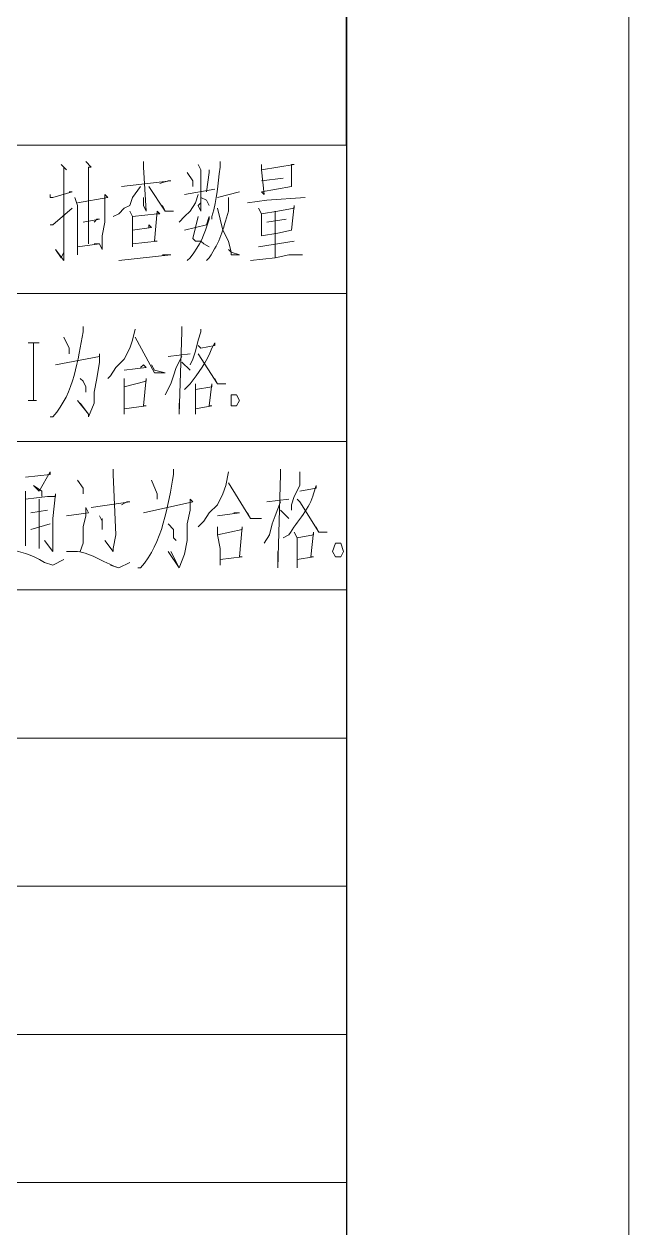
# Model space of a CAD drawing. Header units: millimetres. Extents: x 1435 to 2259, y 1083 to 2249.
# Drawn here: x 2219.5 to 2259.2, y 1757.6 to 1836.5 of the extents above; entities that cross this region are included whole.
import ezdxf

# ---------------------------------------------------------------- set-up
doc = ezdxf.new("R2010")
doc.units = ezdxf.units.MM
doc.layers.add('1', color=7, linetype='Continuous')

msp = doc.modelspace()

# ---------------------------------------------------------------- linework, layer by layer
at = {"layer": '1', "color": 0, "lineweight": 9}
for points in [[(2259.205, 1082.839), (1435.345, 1082.839), (1435.345, 2249.059), (2259.205, 2249.059), (2259.205, 1082.839)], [(2240.665, 1828.579), (2074.345, 1828.579)], [(2221.945, 1827.319), (2222.305, 1826.959), (2222.125, 1827.139), (2222.125, 1821.019), (2221.585, 1821.739), (2221.945, 1821.199), (2222.125, 1821.559)], [(2223.565, 1827.499), (2223.925, 1827.139), (2223.745, 1827.139), (2223.745, 1822.099)], [(2227.345, 1827.499), (2227.345, 1827.139), (2227.525, 1824.259), (2227.345, 1824.619), (2227.345, 1825.159)], [(2230.945, 1827.319), (2231.125, 1826.959), (2231.125, 1824.259), (2230.945, 1824.619), (2231.125, 1824.799)], [(2231.665, 1826.959), (2231.665, 1826.779), (2231.485, 1825.519)], [(2235.085, 1827.319), (2235.085, 1826.959), (2235.265, 1825.339), (2235.085, 1825.519), (2237.065, 1825.879), (2237.065, 1825.879), (2237.065, 1827.319), (2237.245, 1827.319), (2235.085, 1826.959)], [(2225.905, 1825.879), (2229.145, 1826.239), (2228.965, 1826.239), (2228.425, 1826.059)], [(2230.225, 1826.779), (2230.585, 1826.239), (2230.585, 1825.879)], [(2235.085, 1826.239), (2236.525, 1826.419)], [(2221.225, 1825.339), (2221.225, 1825.159), (2221.405, 1825.159), (2222.665, 1825.519), (2222.665, 1825.519), (2222.485, 1825.519)], [(2227.165, 1825.879), (2226.625, 1825.159), (2226.445, 1824.619), (2226.085, 1824.439), (2225.725, 1824.079), (2225.365, 1823.899)], [(2227.705, 1825.879), (2228.785, 1824.259), (2229.325, 1824.259), (2228.785, 1824.259), (2228.605, 1824.619)], [(2230.045, 1825.339), (2232.025, 1825.699)], [(2232.205, 1825.159), (2233.645, 1825.519)], [(2222.845, 1825.159), (2223.025, 1824.619), (2223.025, 1821.379), (2223.025, 1821.919), (2224.465, 1822.099), (2224.285, 1822.099), (2224.105, 1822.099)], [(2223.025, 1824.799), (2225.005, 1825.159), (2224.825, 1825.339), (2224.825, 1825.159), (2224.825, 1823.539), (2224.645, 1822.639), (2224.645, 1821.739), (2224.465, 1822.099)], [(2230.945, 1825.339), (2230.765, 1824.799), (2230.405, 1824.259), (2230.045, 1823.899), (2229.685, 1823.539)], [(2231.125, 1825.159), (2231.485, 1824.979), (2231.665, 1824.619)], [(2234.185, 1824.799), (2235.445, 1824.979), (2237.965, 1825.159)], [(2234.905, 1824.439), (2235.085, 1824.079), (2235.085, 1822.639), (2235.085, 1822.639), (2236.165, 1822.819), (2237.065, 1822.999), (2237.065, 1822.999), (2237.245, 1824.619), (2237.245, 1824.439), (2236.165, 1824.259), (2235.085, 1824.079)], [(2221.225, 1823.359), (2221.405, 1823.359), (2221.405, 1823.359), (2222.665, 1824.439)], [(2226.445, 1824.259), (2226.625, 1823.899), (2226.625, 1821.919), (2226.625, 1822.099), (2228.245, 1822.279), (2228.065, 1822.279), (2228.245, 1824.259), (2228.425, 1824.079), (2228.245, 1824.079), (2226.625, 1823.899)], [(2230.945, 1823.899), (2230.585, 1822.459), (2230.765, 1822.279), (2231.125, 1822.279), (2231.305, 1822.099), (2231.665, 1821.919)], [(2232.205, 1824.439), (2232.205, 1824.439), (2232.565, 1822.999), (2232.925, 1822.279), (2233.105, 1821.559), (2233.105, 1821.379), (2233.645, 1821.379), (2233.105, 1821.559), (2232.925, 1821.739)], [(2235.985, 1824.259), (2235.985, 1821.199)], [(2223.385, 1823.539), (2224.465, 1823.719), (2224.285, 1823.719), (2224.105, 1823.539)], [(2226.625, 1822.999), (2227.885, 1823.179), (2227.705, 1823.359), (2227.705, 1823.179)], [(2235.445, 1823.539), (2236.705, 1823.719)], [(2234.905, 1821.919), (2237.245, 1822.279)], [(2225.725, 1821.019), (2229.145, 1821.379), (2228.965, 1821.379), (2228.605, 1821.379)], [(2234.365, 1821.019), (2235.985, 1821.199), (2236.885, 1821.379), (2237.785, 1821.379), (2237.605, 1821.379), (2237.065, 1821.379)], [(2240.665, 1818.859), (2074.345, 1818.859)], [(2229.865, 1816.699), (2229.865, 1816.339), (2229.685, 1810.939), (2229.685, 1811.119), (2229.685, 1811.659)], [(2222.485, 1814.899), (2222.485, 1815.259), (2222.125, 1815.979)], [(2226.805, 1816.519), (2226.625, 1815.799), (2226.445, 1815.259), (2226.085, 1814.539), (2225.545, 1813.999), (2225.185, 1813.459), (2225.005, 1813.279)], [(2226.805, 1815.979), (2228.065, 1813.639), (2228.785, 1813.639), (2228.065, 1813.819), (2227.885, 1814.179)], [(2231.125, 1816.519), (2231.125, 1816.339), (2230.945, 1815.799), (2230.765, 1815.079), (2230.585, 1814.539), (2230.405, 1814.179)], [(2219.785, 1815.619), (2220.505, 1815.619)], [(2220.145, 1811.839), (2220.145, 1815.619)], [(2223.025, 1811.839), (2223.745, 1810.939), (2223.745, 1810.759), (2224.105, 1811.659), (2224.105, 1812.379), (2224.285, 1813.279), (2224.465, 1814.359), (2224.465, 1814.899), (2224.465, 1814.719), (2221.585, 1814.179)], [(2229.865, 1814.719), (2229.505, 1813.999), (2229.325, 1813.459), (2229.145, 1812.919), (2228.785, 1812.199)], [(2228.965, 1814.719), (2228.965, 1814.719), (2230.405, 1814.899)], [(2229.865, 1814.359), (2230.405, 1813.819)], [(2230.945, 1814.899), (2230.945, 1814.899), (2232.205, 1812.919), (2232.745, 1812.919), (2232.205, 1812.919), (2232.025, 1813.279)], [(2226.085, 1813.819), (2227.525, 1813.999), (2227.345, 1814.179), (2227.165, 1813.999)], [(2223.205, 1813.279), (2223.385, 1813.099), (2223.565, 1812.739), (2223.565, 1812.379)], [(2226.085, 1813.279), (2226.085, 1812.919), (2226.085, 1812.019), (2226.085, 1810.939), (2226.085, 1811.299), (2227.525, 1811.479), (2227.345, 1811.479), (2227.525, 1813.279), (2227.525, 1813.099), (2226.085, 1812.739)], [(2230.765, 1812.919), (2230.765, 1812.559), (2230.765, 1810.939), (2230.765, 1811.299), (2231.845, 1811.479), (2231.665, 1811.479), (2231.845, 1812.919), (2231.845, 1812.739), (2230.765, 1812.559)], [(2233.465, 1812.199), (2233.645, 1811.839), (2233.465, 1811.479), (2233.105, 1811.479), (2233.105, 1811.839), (2233.105, 1812.199), (2233.465, 1812.199)], [(2219.785, 1811.839), (2220.325, 1811.839)], [(2223.205, 1811.659), (2223.745, 1810.939), (2223.745, 1810.939)], [(2240.665, 1809.139), (2074.345, 1809.139)], [(2225.365, 1807.339), (2225.365, 1806.979), (2225.545, 1803.019), (2225.365, 1802.119), (2225.365, 1801.939), (2224.825, 1802.659)], [(2236.345, 1807.339), (2236.345, 1806.979), (2236.165, 1800.859), (2236.165, 1801.219), (2236.165, 1801.939)], [(2219.605, 1806.799), (2221.225, 1806.979), (2221.225, 1807.159), (2220.505, 1805.899), (2220.145, 1806.259), (2220.685, 1805.899), (2220.685, 1805.539)], [(2223.025, 1806.619), (2223.385, 1806.079), (2223.385, 1805.719)], [(2228.245, 1805.359), (2228.245, 1805.719), (2227.885, 1806.619)], [(2232.925, 1807.159), (2232.745, 1806.259), (2232.565, 1805.719), (2232.205, 1804.999), (2231.665, 1804.459), (2231.305, 1803.919), (2230.945, 1803.559)], [(2232.925, 1806.439), (2234.365, 1804.099), (2235.085, 1804.099), (2234.365, 1804.099), (2234.185, 1804.459)], [(2237.605, 1807.159), (2237.605, 1806.799), (2237.605, 1806.259), (2237.245, 1805.539), (2237.065, 1804.999), (2237.065, 1804.639)], [(2219.605, 1805.899), (2219.605, 1805.179), (2219.605, 1802.299), (2219.605, 1802.659), (2219.605, 1803.199)], [(2219.605, 1805.359), (2221.045, 1805.539), (2221.585, 1805.539), (2221.585, 1805.719), (2221.405, 1804.099), (2221.405, 1803.199), (2221.405, 1802.299), (2221.405, 1801.939), (2220.865, 1802.659)], [(2220.505, 1805.359), (2220.505, 1804.099), (2220.505, 1802.839), (2220.505, 1802.119), (2220.505, 1802.479), (2220.505, 1803.019)], [(2223.925, 1804.819), (2226.445, 1805.179), (2226.265, 1805.179), (2225.905, 1804.999)], [(2228.965, 1801.939), (2229.685, 1800.859), (2229.685, 1800.859), (2230.045, 1801.759), (2230.225, 1802.659), (2230.225, 1803.739), (2230.405, 1804.639), (2230.405, 1805.359), (2230.585, 1805.179), (2227.345, 1804.459)], [(2236.345, 1805.179), (2235.985, 1804.279), (2235.805, 1803.739), (2235.625, 1803.019), (2235.265, 1802.479)], [(2235.445, 1805.179), (2235.445, 1805.179), (2236.885, 1805.359)], [(2237.425, 1805.359), (2237.605, 1805.179), (2238.865, 1803.199), (2239.405, 1803.199), (2238.865, 1803.199), (2238.685, 1803.559)], [(2219.965, 1804.459), (2221.045, 1804.639)], [(2222.305, 1804.279), (2223.745, 1804.459), (2223.565, 1804.819), (2223.565, 1804.279), (2223.385, 1803.559), (2223.385, 1803.379), (2223.385, 1803.019), (2223.385, 1802.839), (2223.385, 1802.479), (2223.205, 1801.939)], [(2224.465, 1804.279), (2224.645, 1803.919), (2224.645, 1803.379), (2224.645, 1804.099)], [(2232.205, 1804.279), (2233.645, 1804.459), (2233.645, 1804.459), (2233.285, 1804.459)], [(2236.345, 1804.639), (2236.705, 1804.279), (2236.885, 1804.099)], [(2219.965, 1803.379), (2221.225, 1803.739)], [(2228.965, 1803.739), (2229.325, 1803.379), (2229.325, 1802.839), (2229.505, 1802.659)], [(2232.205, 1803.559), (2232.205, 1803.019), (2232.385, 1802.119), (2232.385, 1801.039), (2232.385, 1801.399), (2233.825, 1801.579), (2233.645, 1801.579), (2233.825, 1803.559), (2233.825, 1803.379), (2232.205, 1803.019)], [(2237.245, 1803.199), (2237.425, 1802.839), (2237.425, 1800.859), (2237.425, 1801.399), (2238.505, 1801.579), (2238.325, 1801.579), (2238.505, 1803.199), (2238.505, 1803.019), (2237.425, 1802.839)], [(2240.305, 1802.479), (2240.485, 1801.939), (2240.305, 1801.579), (2239.945, 1801.579), (2239.765, 1801.939), (2239.945, 1802.479), (2240.305, 1802.479)], [(2229.145, 1801.939), (2229.685, 1800.859)], [(2240.665, 1799.419), (2074.345, 1799.419)], [(2240.665, 1789.699), (2074.345, 1789.699)], [(2240.665, 1779.979), (2074.345, 1779.979)], [(2240.665, 1770.259), (2074.345, 1770.259)], [(2240.665, 1760.539), (2074.345, 1760.539)]]:
    msp.add_lwpolyline(points, dxfattribs=at)
at = {"layer": '1', "color": 0, "lineweight": 25}
for points in [[(2240.665, 1101.199), (1481.425, 1101.199), (1481.425, 2230.699), (2240.665, 2230.699), (2240.665, 1101.199)], [(2240.665, 1828.579), (2240.665, 2230.699), (2074.345, 2230.699), (2074.345, 1760.539)]]:
    msp.add_lwpolyline(points, dxfattribs=at)
at = {"layer": '1', "color": 0, "lineweight": 9}
for points, knots in [([(2232.385, 1827.499), (2232.385, 1827.499), (2232.385, 1827.139), (2232.385, 1827.139), (2232.205, 1825.879), (2232.205, 1825.159), (2231.845, 1823.899), (2231.845, 1823.899), (2231.845, 1823.719), (2231.845, 1823.719)], [0, 0, 0, 0, 1, 1, 1, 2, 2, 2, 3, 3, 3, 3]), ([(2232.925, 1825.159), (2232.925, 1825.159), (2232.925, 1824.259), (2232.925, 1824.259), (2232.565, 1822.999), (2232.385, 1822.279), (2231.665, 1821.199), (2231.665, 1821.199), (2231.485, 1821.019), (2231.485, 1821.019)], [0, 0, 0, 0, 1, 1, 1, 2, 2, 2, 3, 3, 3, 3]), ([(2230.045, 1822.999), (2230.045, 1822.999), (2231.485, 1823.359), (2231.485, 1823.359), (2231.485, 1823.359), (2231.665, 1823.899), (2231.665, 1823.899), (2231.665, 1823.899), (2231.665, 1823.719), (2231.665, 1823.719), (2231.305, 1822.639), (2231.125, 1822.099), (2230.405, 1821.199), (2230.405, 1821.199), (2230.225, 1821.019), (2230.225, 1821.019)], [0, 0, 0, 0, 1, 1, 1, 2, 2, 2, 3, 3, 3, 4, 4, 4, 5, 5, 5, 5]), ([(2223.385, 1816.699), (2223.385, 1816.699), (2223.385, 1816.339), (2223.385, 1816.339), (2223.025, 1814.539), (2222.845, 1812.379), (2221.405, 1810.759), (2221.405, 1810.759), (2221.225, 1810.759), (2221.225, 1810.759)], [0, 0, 0, 0, 1, 1, 1, 2, 2, 2, 3, 3, 3, 3]), ([(2230.945, 1815.439), (2230.945, 1815.439), (2231.125, 1815.259), (2231.125, 1815.259), (2231.125, 1815.259), (2232.025, 1815.439), (2232.025, 1815.439), (2232.025, 1815.439), (2232.025, 1815.619), (2232.025, 1815.619), (2232.025, 1815.619), (2231.845, 1815.259), (2231.845, 1815.259), (2231.485, 1814.359), (2230.945, 1813.639), (2230.405, 1812.919), (2230.405, 1812.919), (2230.045, 1812.559), (2230.045, 1812.559)], [0, 0, 0, 0, 1, 1, 1, 2, 2, 2, 3, 3, 3, 4, 4, 4, 5, 5, 5, 6, 6, 6, 6]), ([(2229.325, 1807.339), (2229.325, 1807.339), (2229.325, 1806.979), (2229.325, 1806.979), (2228.965, 1804.999), (2228.605, 1802.479), (2227.165, 1800.859), (2227.165, 1800.859), (2226.985, 1800.859), (2226.985, 1800.859)], [0, 0, 0, 0, 1, 1, 1, 2, 2, 2, 3, 3, 3, 3]), ([(2237.605, 1805.899), (2237.605, 1805.899), (2237.605, 1805.899), (2237.605, 1805.899), (2237.605, 1805.899), (2238.685, 1806.079), (2238.685, 1806.079), (2238.685, 1806.079), (2238.685, 1806.259), (2238.685, 1806.259), (2238.685, 1806.259), (2238.505, 1805.719), (2238.505, 1805.719), (2238.325, 1804.819), (2237.425, 1803.919), (2236.885, 1803.019), (2236.885, 1803.019), (2236.525, 1802.839), (2236.525, 1802.839)], [0, 0, 0, 0, 1, 1, 1, 2, 2, 2, 3, 3, 3, 4, 4, 4, 5, 5, 5, 6, 6, 6, 6]), ([(2217.985, 1802.119), (2217.985, 1802.119), (2218.345, 1802.119), (2218.345, 1802.119), (2219.245, 1801.939), (2219.965, 1801.759), (2220.865, 1801.219), (2220.865, 1801.219), (2221.405, 1801.039), (2221.405, 1801.039), (2221.405, 1801.039), (2222.125, 1801.399), (2222.125, 1801.399), (2222.125, 1801.399), (2221.405, 1801.039), (2221.405, 1801.039), (2221.405, 1801.039), (2220.865, 1801.219), (2220.865, 1801.219)], [0, 0, 0, 0, 1, 1, 1, 2, 2, 2, 3, 3, 3, 4, 4, 4, 5, 5, 5, 6, 6, 6, 6]), ([(2222.305, 1801.939), (2222.305, 1801.939), (2222.845, 1801.939), (2222.845, 1801.939), (2223.745, 1801.939), (2224.645, 1801.219), (2225.725, 1800.859), (2225.725, 1800.859), (2226.445, 1801.219), (2226.445, 1801.219), (2226.445, 1801.219), (2225.725, 1800.859), (2225.725, 1800.859), (2225.725, 1800.859), (2225.185, 1801.039), (2225.185, 1801.039)], [0, 0, 0, 0, 1, 1, 1, 2, 2, 2, 3, 3, 3, 4, 4, 4, 5, 5, 5, 5])]:
    msp.add_open_spline(points, degree=3, knots=knots, dxfattribs=at)

doc.saveas('drawing.dxf')
